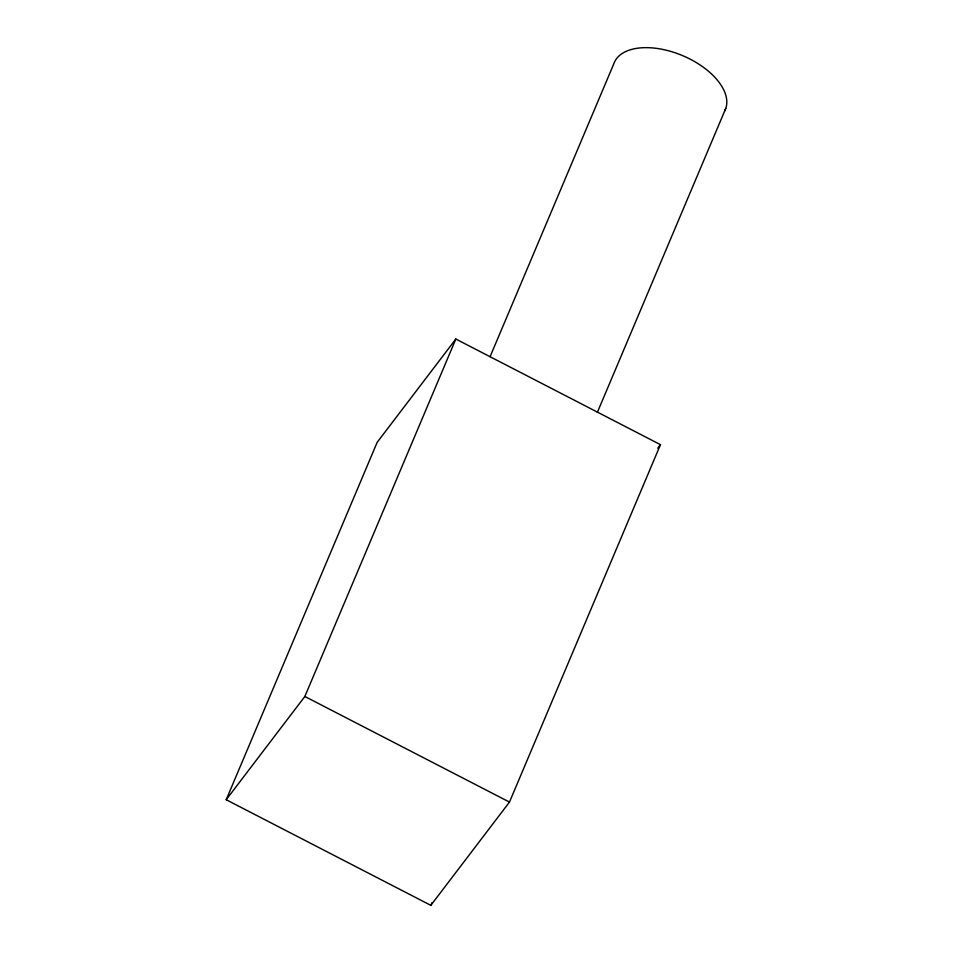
<?xml version="1.0" encoding="UTF-8"?>
<svg xmlns="http://www.w3.org/2000/svg" width="953" height="953" viewBox="0 0 953 953"><rect width="100%" height="100%" fill="white"/><g stroke="black" fill="none" stroke-linecap="round" stroke-linejoin="round"><path stroke-width="1.43" d="M226.206 799.734L377.185 442.299L455.832 339.042L660.465 444.67L509.474 802.092L430.827 905.35L226.206 799.734L304.853 696.476L455.832 339.042M490.068 356.732L613.863 63.672A60.277 33.01 22.9 0 1 683.134 55.846A60.277 33.01 22.9 0 1 724.59 111.072M597.328 412.458L725.757 108.428M430.827 905.35L431.983 902.61M657.773 448.184L660.465 444.67M304.853 696.476L509.474 802.092"/></g></svg>
